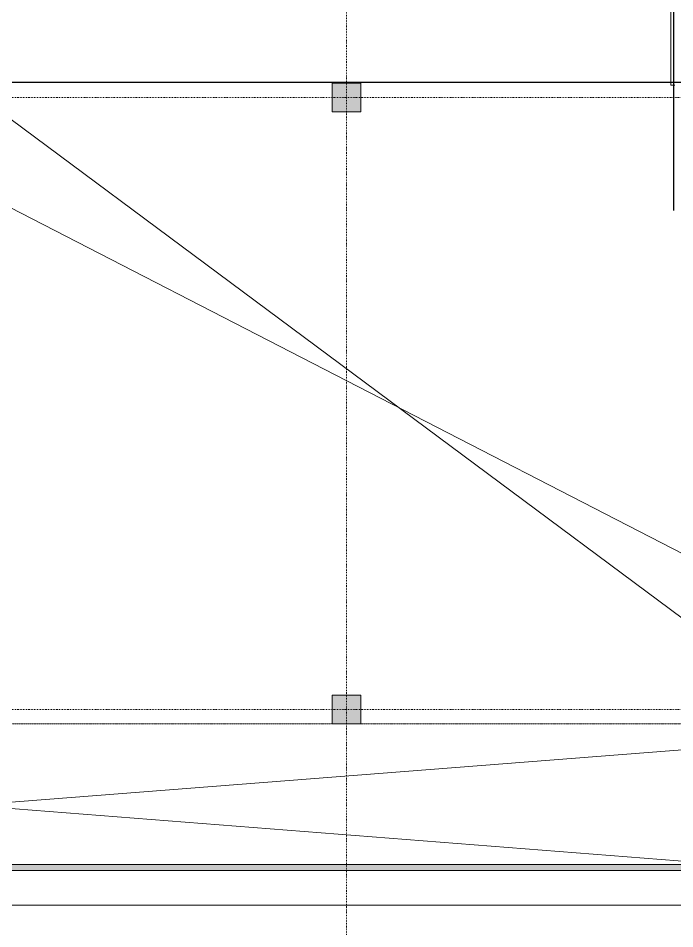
# Model space of a CAD drawing. Extents: x -32000 to 290600, y -29000 to 131250.
# Drawn here: x 218750 to 234850, y 54625 to 76943 of the extents above; entities that cross this region are included whole.
import ezdxf

# ---------------------------------------------------------------- set-up
doc = ezdxf.new("R2010")
doc.units = 0
doc.header["$LTSCALE"] = 10
for name, pattern in [('H12PL2$0$HIDDEN', [0.375, 0.25, -0.125]), ('H12PL2$0$JJP_三點線', [0.9, 0.3, -0.15, 0, -0.15, 0, -0.15, 0, -0.15]), ('XFM7P20ICA$0$CENTERK3', [2.749, 2.5, -0.083, 0.083, -0.083]), ('XFM7P20ICA$0$H12PL2$0$JJP_三點線', [0.9, 0.3, -0.15, 0, -0.15, 0, -0.15, 0, -0.15])]:
    doc.linetypes.add(name, pattern=pattern)
for name, color, linetype in [('H12PL2$0$A-OBJE-2D', 252, 'Continuous'), ('H12PL2$0$A-WALL-IN', 252, 'Continuous'), ('H12PL2$0$S-COL', 252, 'Continuous'), ('H12PL2$0$S-GRID', 252, 'Continuous'), ('XFM7P20ICA$0$H12PL2$0$A-OBJE-2D', 252, 'Continuous'), ('XFM7P20ICA$0$H12PL2$0$A-WALL-IN', 252, 'Continuous'), ('XFM7P20ICA$0$H12PL2$0$Hattch', 252, 'Continuous'), ('XFM7P20ICA$0$H12PL2$0$S-COL', 252, 'Continuous'), ('XFM7P20ICA$0$H12PL2$0$S-GRID', 252, 'Continuous'), ('XFM7P20ICA$0$K-SIN', 252, 'XFM7P20ICA$0$CENTERK3')]:
    doc.layers.add(name, color=color, linetype=linetype)

# ---------------------------------------------------------------- blocks, each defined once
blk = doc.blocks.new('H12PL2')
at = {"layer": 'H12PL2$0$A-OBJE-2D', "lineweight": 0}
for p, q in [((192000, 85950), (243150, 59650)), ((192000, 55650), (243150, 59650)), ((243150, 55650), (192000, 59650))]:
    blk.add_line(p, q, dxfattribs=at)
blk.add_lwpolyline([(192000, 85950), (192000, 55200), (238800, 55200), (238800, 55650), (243150, 55650)], dxfattribs=at)
at = {"layer": 'H12PL2$0$A-OBJE-2D', "linetype": 'H12PL2$0$HIDDEN', "lineweight": 0}
blk.add_lwpolyline([(243150, 59650), (192000, 59650)], dxfattribs=at)
at = {"layer": 'H12PL2$0$A-WALL-IN', "lineweight": 0, "flags": 128}
for points in [[(234750, 90350), (234750, 75300)], [(234750, 75300), (234850, 75300)]]:
    blk.add_lwpolyline(points, dxfattribs=at)
at = {"layer": 'H12PL2$0$S-COL', "lineweight": 0, "flags": 128}
for points in [[(226450, 74650), (227150, 74650), (227150, 75350), (226450, 75350)], [(226450, 59650), (227150, 59650), (227150, 60350), (226450, 60350)]]:
    blk.add_lwpolyline(points, close=True, dxfattribs=at)
at = {"layer": 'H12PL2$0$S-GRID', "linetype": 'H12PL2$0$JJP_三點線', "lineweight": 0}
for p, q in [((226800, 128250), (226800, -28000)), ((-29000, 75000), (289600, 75000)), ((-29000, 60000), (289600, 60000))]:
    blk.add_line(p, q, dxfattribs=at)
blk = doc.blocks.new('XFM7P20ICA$0$H12PL2')
at = {"layer": 'XFM7P20ICA$0$H12PL2$0$Hattch', "linetype": 'Continuous', "lineweight": 0}
for points in [[(226450, 74650), (227150, 74650), (227150, 75350), (226450, 75350)], [(226450, 59650), (227150, 59650), (227150, 60350), (226450, 60350)], [(192900, 56050), (243150, 56050), (243150, 56200), (192900, 56200)]]:
    blk.add_hatch(color=256, dxfattribs=at).paths.add_polyline_path(points)
at = {"layer": 'XFM7P20ICA$0$H12PL2$0$A-OBJE-2D', "lineweight": 0}
blk.add_line((197025, 90465), (243150, 56200), dxfattribs=at)
at = {"layer": 'XFM7P20ICA$0$H12PL2$0$A-WALL-IN', "lineweight": 0, "flags": 128}
for points in [[(234750, 90350), (234750, 75300)], [(234750, 75300), (234850, 75300)], [(243150, 56200), (192900, 56200)], [(192900, 56050), (243150, 56050)]]:
    blk.add_lwpolyline(points, dxfattribs=at)
at = {"layer": 'XFM7P20ICA$0$H12PL2$0$S-COL', "lineweight": 0, "flags": 128}
for points in [[(226450, 74650), (227150, 74650), (227150, 75350), (226450, 75350)], [(226450, 59650), (227150, 59650), (227150, 60350), (226450, 60350)]]:
    blk.add_lwpolyline(points, close=True, dxfattribs=at)
at = {"layer": 'XFM7P20ICA$0$H12PL2$0$S-GRID', "linetype": 'XFM7P20ICA$0$H12PL2$0$JJP_三點線', "lineweight": 0}
for p, q in [((226800, 128250), (226800, -28000)), ((-29000, 75000), (289600, 75000)), ((-29000, 60000), (289600, 60000))]:
    blk.add_line(p, q, dxfattribs=at)
blk = doc.blocks.new('XFM7P20ICA')
at = {"layer": 'XFM7P20ICA$0$K-SIN'}
for p, q in [((234825, 72228.16743), (234825, 94000)), ((195482.78673, 75375), (254605.96539, 75375))]:
    blk.add_line(p, q, dxfattribs=at)
blk.add_blockref('XFM7P20ICA$0$H12PL2', (0, 0))

msp = doc.modelspace()

# ---------------------------------------------------------------- block references
for name in ['H12PL2', 'XFM7P20ICA']:
    msp.add_blockref(name, (0, 0))

doc.saveas('drawing.dxf')
